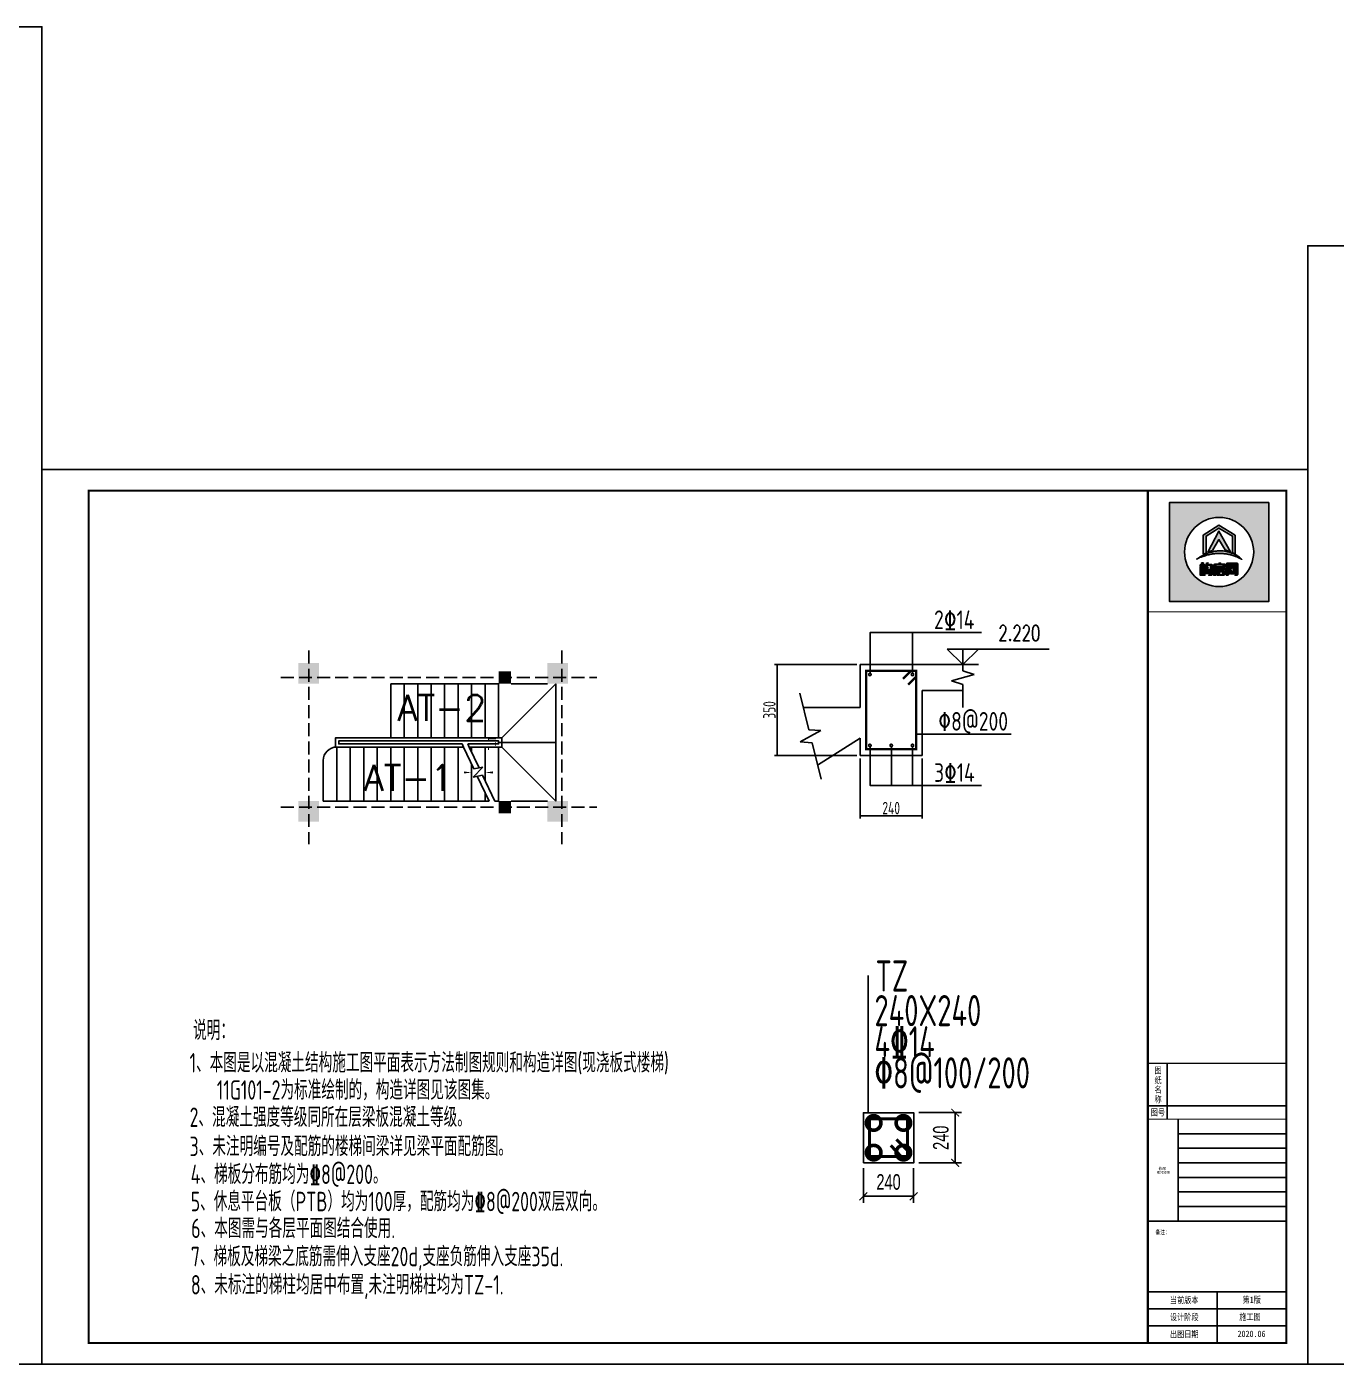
# Model space of a CAD drawing. Header units: millimetres. Extents: x -807114 to 558292, y -468455 to -61603.
# Drawn here: x 441795 to 467034, y -254641 to -228857 of the extents above; entities that cross this region are included whole.
import ezdxf
from ezdxf.enums import TextEntityAlignment as Align

# ---------------------------------------------------------------- set-up
doc = ezdxf.new("R2010")
doc.units = ezdxf.units.MM
doc.header["$LTSCALE"] = 1000
doc.linetypes.add('5', pattern=[60.999999, 47.999999, -6, 1, -6])
doc.linetypes.add('DASH', pattern=[0.35, 0.25, -0.1])
for name, color, linetype in [('0-TEXT-1', 30, 'Continuous'), ('1-剖面钢筋', 30, 'Continuous'), ('2-OTHER', 7, 'Continuous'), ('DIM_ELEV', 3, 'Continuous'), ('DIM_LEAD', 3, 'Continuous'), ('NUM', 7, 'Continuous'), ('PUB_DIM', 3, 'Continuous'), ('PUB_TEXT', 3, 'Continuous'), ('PUB_TITLE', 4, 'Continuous'), ('TEXT', 7, 'Continuous'), ('YHG_柱集中标注', 7, 'Continuous'), ('建-楼梯', 2, 'Continuous'), ('建-箭头', 3, 'Continuous'), ('建-轴', 1, 'Continuous')]:
    doc.layers.add(name, color=color, linetype=linetype)
for name, color, linetype, lineweight in [('YHG_内尺寸', 3, 'Continuous', 18), ('YHG_大样轮廓线', 7, 'Continuous', 25), ('YHG_点钢筋', 3, 'Continuous', 18), ('YHG_钢筋', 190, 'Continuous', 50)]:
    doc.layers.add(name, color=color, linetype=linetype, lineweight=lineweight)
doc.styles.add('_TCH_DIM', font='SIMPLEX', dxfattribs={"bigfont": 'GBCBIG'})
doc.styles.add('_宋体', font='', dxfattribs={"width": 0.8})
doc.styles.add('DIM_FONT', font='tssdeng.shx', dxfattribs={"width": 0.7, "bigfont": 'tssdchn.shx'})
doc.styles.add('HCJG_Norm', font='txt.shx', dxfattribs={"bigfont": 'hztxt.shx'})
doc.styles.add('TSSD_Rein', font='Tssdeng.shx', dxfattribs={"width": 0.7, "bigfont": 'hztxt.shx'})
doc.styles.add('YH_TEXT', font='@yh2.shx', dxfattribs={"width": 0.7, "bigfont": '@yh1.shx'})
doc.styles.add('ZDBOX', font='simsun.ttc', dxfattribs={"width": 0.7})
doc.styles.add('宋体', font='simsun.ttc', dxfattribs={"width": 0.8})
doc.styles.get('_宋体').set_extended_font_data('SimSun')
doc.dimstyles.new('DIMN20', dxfattribs={"dimscale": 0.2, "dimtxt": 300, "dimasz": 100, "dimexe": 250, "dimexo": 300, "dimgap": 150, "dimtad": 1, "dimdec": 0, "dimzin": 0, "dimdsep": 46, "dimtxsty": 'DIM_FONT', "dimblk": 'ARCHTICK', "dimcen": 0.09, "dimclrt": 7, "dimazin": 2, "dimtfac": 1, "dimtdec": 0, "dimtix": 1, "dimtmove": 2, "dimatfit": 3, "dimfxl": 1, "dimtolj": 1, "dimtzin": 0, "dimarcsym": 0})
doc.dimstyles.new('YH_D_25', dxfattribs={"dimscale": 100, "dimtxt": 3, "dimasz": 1.5, "dimexe": 1.25, "dimexo": 1, "dimgap": 1.25, "dimtad": 1, "dimdec": 0, "dimlfac": 0.25, "dimzin": 0, "dimdsep": 46, "dimtxsty": 'YH_TEXT', "dimblk1": 'ARCHTICK', "dimblk2": 'ARCHTICK', "dimsah": 1, "dimcen": 0.09, "dimclrt": 7, "dimadec": 0, "dimazin": 0, "dimtfac": 1, "dimtdec": 0, "dimtix": 1, "dimtmove": 2, "dimatfit": 3, "dimldrblk": 'ARCHTICK', "dimfxl": 1, "dimtolj": 1, "dimtzin": 0, "dimarcsym": 0})

# ---------------------------------------------------------------- blocks, each defined once
blk = doc.blocks.new('sadasfafa')
h = blk.add_hatch(color=252)
h.dxf.hatch_style = 1
h.paths.add_polyline_path([(1853311, -2488040), (1853311, -2490368), (1855639, -2490368), (1855639, -2488040)])
h.paths.add_polyline_path([(1855286, -2489204, 1), (1853664, -2489204, 1)], flags=16)
edge = h.paths.add_edge_path(flags=0)
edge.add_spline(control_points=[(1853945, -2489376), (1853935, -2489385), (1854022, -2489327), (1854064, -2489324), (1854178, -2489280), (1854273, -2489257), (1854375, -2489242), (1854470, -2489236), (1854555, -2489239), (1854630, -2489250), (1854700, -2489259), (1854781, -2489280), (1854854, -2489303), (1854917, -2489335), (1854967, -2489354), (1854993, -2489368), (1855014, -2489382), (1854982, -2489354), (1854965, -2489332), (1854910, -2489297), (1854854, -2489260), (1854784, -2489234), (1854713, -2489206), (1854640, -2489189), (1854569, -2489179), (1854497, -2489176), (1854414, -2489178), (1854321, -2489198), (1854229, -2489222), (1854147, -2489257), (1854080, -2489292), (1854021, -2489325), (1853977, -2489352), (1853953, -2489369), (1853945, -2489376)], knot_values=[0, 0, 0, 0, 114.670179, 423.637006, 763.89867, 1083.683754, 1343.405239, 1688.07646, 1952.326814, 2113.699055, 2375.693807, 2595.188681, 2872.839541, 3068.155951, 3238.592156, 3348.056762, 3361.095167, 3431.805845, 3527.265261, 3733.200323, 3952.805082, 4160.23278, 4398.128766, 4650.488133, 4837.16968, 5050.428326, 5308.684497, 5588.159898, 5913.430939, 6163.12325, 6398.139207, 6601.625078, 6772.549769, 6871.149972, 6871.149972, 6871.149972, 6871.149972], degree=3, periodic=1)
h.paths.add_polyline_path([(1854530, -2489580), (1854534, -2489580), (1854534, -2489603), (1854618, -2489603), (1854618, -2489621), (1854481, -2489621), (1854481, -2489650), (1854589, -2489650), (1854599, -2489656), (1854606, -2489666), (1854606, -2489733), (1854600, -2489742), (1854590, -2489750), (1854506, -2489750), (1854514, -2489740), (1854518, -2489731), (1854552, -2489731), (1854558, -2489728), (1854560, -2489721), (1854560, -2489675), (1854558, -2489670), (1854553, -2489667), (1854481, -2489667), (1854481, -2489750), (1854436, -2489750), (1854436, -2489626), (1854433, -2489621), (1854406, -2489621), (1854406, -2489603), (1854488, -2489603), (1854488, -2489590)], flags=0)
h.paths.add_polyline_path([(1854486, -2489468), (1854506, -2489461), (1854506, -2489485), (1854510, -2489489), (1854601, -2489489), (1854609, -2489494), (1854615, -2489502), (1854615, -2489556), (1854607, -2489564), (1854599, -2489569), (1854401, -2489569), (1854394, -2489573), (1854394, -2489750), (1854349, -2489750), (1854349, -2489504), (1854355, -2489495), (1854367, -2489489), (1854462, -2489489), (1854462, -2489474)], flags=0)
h.paths.add_polyline_path([(1854394, -2489554), (1854394, -2489512), (1854404, -2489506), (1854562, -2489506), (1854570, -2489513), (1854570, -2489554)], flags=0)
h.paths.add_polyline_path([(1854214, -2489569), (1854203, -2489632), (1854193, -2489683), (1854194, -2489689), (1854218, -2489689), (1854220, -2489683), (1854214, -2489633), (1854254, -2489614), (1854263, -2489686), (1854263, -2489700), (1854255, -2489709), (1854159, -2489709), (1854150, -2489702), (1854148, -2489692), (1854173, -2489569)], flags=0)
h.paths.add_polyline_path([(1854187, -2489466), (1854213, -2489458), (1854207, -2489496), (1854296, -2489496), (1854305, -2489498), (1854312, -2489505), (1854314, -2489513), (1854314, -2489733), (1854310, -2489741), (1854301, -2489750), (1854231, -2489750), (1854238, -2489741), (1854243, -2489730), (1854261, -2489730), (1854268, -2489727), (1854270, -2489720), (1854270, -2489531), (1854270, -2489526), (1854267, -2489521), (1854260, -2489516), (1854202, -2489516), (1854201, -2489534), (1854196, -2489558), (1854150, -2489558), (1854159, -2489535), (1854165, -2489504), (1854167, -2489471)], flags=0)
h.paths.add_polyline_path([(1854140, -2489544), (1854140, -2489750), (1854114, -2489750), (1854114, -2489544)], flags=0)
h.paths.add_polyline_path([(1854056, -2489544), (1854053, -2489750), (1854031, -2489750), (1854031, -2489544)], flags=0)
h.paths.add_polyline_path([(1854107, -2489459), (1854107, -2489508), (1854139, -2489508), (1854139, -2489527), (1854107, -2489527), (1854107, -2489750), (1854062, -2489750), (1854062, -2489527), (1854029, -2489527), (1854029, -2489508), (1854062, -2489508), (1854062, -2489459)], flags=0)
h.paths.add_polyline_path([(1854209, -2489211), (1854471, -2488714), (1854743, -2489200), (1854618, -2489155), (1854470, -2488913), (1854318, -2489172)], flags=0)
h.paths.add_polyline_path([(1854102, -2488808), (1854470, -2488575), (1854848, -2488810), (1854848, -2489247), (1854790, -2489223), (1854790, -2488832), (1854471, -2488643), (1854168, -2488829), (1854168, -2489231), (1854102, -2489257)], flags=0)
h.paths.add_polyline_path([(1854685, -2489750), (1854641, -2489750), (1854641, -2489488), (1854641, -2489484), (1854646, -2489475), (1854656, -2489467), (1854898, -2489467), (1854907, -2489471), (1854916, -2489478), (1854916, -2489731), (1854908, -2489743), (1854902, -2489750), (1854847, -2489750), (1854858, -2489732), (1854866, -2489731), (1854869, -2489724), (1854869, -2489718), (1854867, -2489718), (1854836, -2489718), (1854826, -2489684), (1854814, -2489718), (1854746, -2489718), (1854736, -2489684), (1854722, -2489718), (1854689, -2489718), (1854689, -2489709), (1854691, -2489709), (1854720, -2489621), (1854685, -2489512)], flags=0)
h.paths.add_polyline_path([(1854779, -2489518), (1854809, -2489621), (1854781, -2489709), (1854777, -2489709), (1854750, -2489621), (1854775, -2489518)], flags=0)
h = blk.add_hatch(color=7)
h.dxf.hatch_style = 1
h.paths.add_polyline_path([(1854102, -2489257), (1854168, -2489231), (1854168, -2488829), (1854471, -2488643), (1854790, -2488832), (1854790, -2489223), (1854848, -2489247), (1854848, -2488810), (1854470, -2488575), (1854102, -2488808)])
h = blk.add_hatch(color=7)
h.dxf.hatch_style = 1
h.paths.add_polyline_path([(1854318, -2489172), (1854470, -2488913), (1854618, -2489155), (1854743, -2489200), (1854471, -2488714), (1854209, -2489211)])
h = blk.add_hatch(color=7)
h.dxf.hatch_style = 1
edge = h.paths.add_edge_path()
edge.add_spline(control_points=[(1853945, -2489376), (1853953, -2489369), (1853977, -2489352), (1854021, -2489325), (1854080, -2489292), (1854147, -2489257), (1854229, -2489222), (1854321, -2489198), (1854414, -2489178), (1854497, -2489176), (1854569, -2489179), (1854640, -2489189), (1854713, -2489206), (1854784, -2489234), (1854854, -2489260), (1854910, -2489297), (1854965, -2489332), (1854982, -2489354), (1855014, -2489382), (1854993, -2489368), (1854967, -2489354), (1854917, -2489335), (1854854, -2489303), (1854781, -2489280), (1854700, -2489259), (1854630, -2489250), (1854555, -2489239), (1854470, -2489236), (1854375, -2489242), (1854273, -2489257), (1854178, -2489280), (1854064, -2489324), (1854022, -2489327), (1853935, -2489385), (1853945, -2489376)], knot_values=[0, 0, 0, 0, 98.600203, 269.524894, 473.010766, 708.026723, 957.719033, 1282.990074, 1562.465475, 1820.721647, 2033.980292, 2220.661839, 2473.021206, 2710.917192, 2918.34489, 3137.949649, 3343.884711, 3439.344127, 3510.054805, 3523.09321, 3632.557816, 3802.994021, 3998.310431, 4275.961291, 4495.456165, 4757.450917, 4918.823158, 5183.073513, 5527.744733, 5787.466218, 6107.251302, 6447.512966, 6756.479793, 6871.149972, 6871.149972, 6871.149972, 6871.149972], degree=3, periodic=1)
h = blk.add_hatch(color=7)
h.dxf.hatch_style = 1
h.paths.add_polyline_path([(1854062, -2489459), (1854062, -2489508), (1854029, -2489508), (1854029, -2489527), (1854062, -2489527), (1854062, -2489750), (1854107, -2489750), (1854107, -2489527), (1854139, -2489527), (1854139, -2489508), (1854107, -2489508), (1854107, -2489459)])
h = blk.add_hatch(color=7)
h.dxf.hatch_style = 1
h.paths.add_polyline_path([(1854031, -2489544), (1854031, -2489750), (1854053, -2489750), (1854056, -2489544)])
h = blk.add_hatch(color=7)
h.dxf.hatch_style = 1
h.paths.add_polyline_path([(1854114, -2489544), (1854114, -2489750), (1854140, -2489750), (1854140, -2489544)])
h = blk.add_hatch(color=7)
h.dxf.hatch_style = 1
h.paths.add_polyline_path([(1854173, -2489569), (1854148, -2489692), (1854150, -2489702), (1854159, -2489709), (1854255, -2489709), (1854263, -2489700), (1854263, -2489686), (1854254, -2489614), (1854214, -2489633), (1854220, -2489683), (1854218, -2489689), (1854194, -2489689), (1854193, -2489683), (1854203, -2489632), (1854214, -2489569)])
h = blk.add_hatch(color=7)
h.dxf.hatch_style = 1
h.paths.add_polyline_path([(1854167, -2489471), (1854165, -2489504), (1854159, -2489535), (1854150, -2489558), (1854196, -2489558), (1854201, -2489534), (1854202, -2489516), (1854260, -2489516), (1854267, -2489521), (1854270, -2489526), (1854270, -2489531), (1854270, -2489720), (1854268, -2489727), (1854261, -2489730), (1854243, -2489730), (1854238, -2489741), (1854231, -2489750), (1854301, -2489750), (1854310, -2489741), (1854314, -2489733), (1854314, -2489513), (1854312, -2489505), (1854305, -2489498), (1854296, -2489496), (1854207, -2489496), (1854213, -2489458), (1854187, -2489466)])
h = blk.add_hatch(color=7)
h.dxf.hatch_style = 1
h.paths.add_polyline_path([(1854462, -2489474), (1854462, -2489489), (1854367, -2489489), (1854355, -2489495), (1854349, -2489504), (1854349, -2489750), (1854394, -2489750), (1854394, -2489573), (1854401, -2489569), (1854599, -2489569), (1854607, -2489564), (1854615, -2489556), (1854615, -2489502), (1854609, -2489494), (1854601, -2489489), (1854510, -2489489), (1854506, -2489485), (1854506, -2489461), (1854486, -2489468)])
h.paths.add_polyline_path([(1854394, -2489554), (1854394, -2489512), (1854404, -2489506), (1854562, -2489506), (1854570, -2489513), (1854570, -2489554)], flags=16)
h = blk.add_hatch(color=7)
h.dxf.hatch_style = 1
h.paths.add_polyline_path([(1854488, -2489590), (1854488, -2489603), (1854406, -2489603), (1854406, -2489621), (1854433, -2489621), (1854436, -2489626), (1854436, -2489750), (1854481, -2489750), (1854481, -2489667), (1854553, -2489667), (1854558, -2489670), (1854560, -2489675), (1854560, -2489721), (1854558, -2489728), (1854552, -2489731), (1854518, -2489731), (1854514, -2489740), (1854506, -2489750), (1854590, -2489750), (1854600, -2489742), (1854606, -2489733), (1854606, -2489666), (1854599, -2489656), (1854589, -2489650), (1854481, -2489650), (1854481, -2489621), (1854618, -2489621), (1854618, -2489603), (1854534, -2489603), (1854534, -2489580), (1854530, -2489580)])
h = blk.add_hatch(color=7)
h.dxf.hatch_style = 1
h.paths.add_polyline_path([(1854685, -2489512), (1854685, -2489493), (1854693, -2489483), (1854862, -2489483), (1854869, -2489491), (1854869, -2489724), (1854866, -2489731), (1854858, -2489732), (1854847, -2489750), (1854902, -2489750), (1854908, -2489743), (1854916, -2489731), (1854916, -2489478), (1854907, -2489471), (1854898, -2489467), (1854656, -2489467), (1854646, -2489475), (1854641, -2489484), (1854641, -2489488), (1854641, -2489750), (1854685, -2489750)])
h = blk.add_hatch(color=7)
h.dxf.hatch_style = 1
h.paths.add_polyline_path([(1854866, -2489709), (1854840, -2489621), (1854866, -2489512), (1854836, -2489512), (1854824, -2489558), (1854808, -2489512), (1854745, -2489512), (1854734, -2489557), (1854719, -2489512), (1854689, -2489512), (1854720, -2489621), (1854691, -2489709), (1854689, -2489709), (1854689, -2489710), (1854689, -2489718), (1854722, -2489718), (1854736, -2489684), (1854746, -2489718), (1854814, -2489718), (1854826, -2489684), (1854836, -2489718), (1854867, -2489718), (1854867, -2489709)])
h.paths.add_polyline_path([(1854779, -2489518), (1854809, -2489621), (1854781, -2489709), (1854777, -2489709), (1854750, -2489621), (1854775, -2489518)], flags=16)
for points in [[(1855639, -2488040), (1853311, -2488040), (1853311, -2490368), (1855639, -2490368)], [(1854102, -2489257), (1854102, -2488808), (1854470, -2488575), (1854848, -2488810), (1854848, -2489247), (1854790, -2489223), (1854790, -2488832), (1854471, -2488643), (1854168, -2488829), (1854168, -2489231)], [(1854209, -2489211), (1854318, -2489172), (1854470, -2488913), (1854618, -2489155), (1854743, -2489200), (1854471, -2488714)], [(1854062, -2489459), (1854107, -2489459), (1854107, -2489508), (1854139, -2489508), (1854139, -2489527), (1854107, -2489527), (1854107, -2489750), (1854062, -2489750), (1854062, -2489527), (1854029, -2489527), (1854029, -2489508), (1854062, -2489508)], [(1854056, -2489544), (1854031, -2489544), (1854031, -2489750), (1854053, -2489750)], [(1854114, -2489544), (1854140, -2489544), (1854140, -2489750), (1854114, -2489750)], [(1854462, -2489474), (1854486, -2489468), (1854506, -2489461), (1854506, -2489485), (1854510, -2489489), (1854601, -2489489), (1854609, -2489494), (1854615, -2489502), (1854615, -2489556), (1854607, -2489564), (1854599, -2489569), (1854401, -2489569), (1854394, -2489573), (1854394, -2489750), (1854349, -2489750), (1854349, -2489504), (1854355, -2489495), (1854367, -2489489), (1854462, -2489489)], [(1854394, -2489554), (1854570, -2489554), (1854570, -2489513), (1854562, -2489506), (1854404, -2489506), (1854394, -2489512)], [(1854488, -2489590), (1854530, -2489580), (1854534, -2489580), (1854534, -2489603), (1854618, -2489603), (1854618, -2489621), (1854481, -2489621), (1854481, -2489650), (1854589, -2489650), (1854599, -2489656), (1854606, -2489666), (1854606, -2489733), (1854600, -2489742), (1854590, -2489750), (1854506, -2489750), (1854514, -2489740), (1854518, -2489731), (1854552, -2489731), (1854558, -2489728), (1854560, -2489721), (1854560, -2489675), (1854558, -2489670), (1854553, -2489667), (1854481, -2489667), (1854481, -2489750), (1854436, -2489750), (1854436, -2489626), (1854433, -2489621), (1854406, -2489621), (1854406, -2489603), (1854488, -2489603)], [(1854641, -2489750), (1854641, -2489488), (1854641, -2489484), (1854646, -2489475), (1854656, -2489467), (1854898, -2489467), (1854907, -2489471), (1854916, -2489478), (1854916, -2489731), (1854908, -2489743), (1854902, -2489750), (1854847, -2489750), (1854858, -2489732), (1854866, -2489731), (1854869, -2489724), (1854869, -2489491), (1854862, -2489483), (1854693, -2489483), (1854685, -2489493), (1854685, -2489750)], [(1854775, -2489518), (1854779, -2489518), (1854809, -2489621), (1854781, -2489709), (1854777, -2489709), (1854750, -2489621)]]:
    blk.add_lwpolyline(points, close=True)
for points in [[(1854173, -2489569), (1854214, -2489569), (1854203, -2489632), (1854193, -2489683), (1854194, -2489689), (1854218, -2489689), (1854220, -2489683), (1854214, -2489633), (1854254, -2489614), (1854263, -2489686), (1854263, -2489700), (1854255, -2489709), (1854159, -2489709), (1854150, -2489702), (1854148, -2489692), (1854173, -2489569)], [(1854167, -2489471), (1854187, -2489466), (1854213, -2489458), (1854207, -2489496), (1854296, -2489496), (1854305, -2489498), (1854312, -2489505), (1854314, -2489513), (1854314, -2489733), (1854310, -2489741), (1854301, -2489750), (1854231, -2489750), (1854238, -2489741), (1854243, -2489730), (1854261, -2489730), (1854268, -2489727), (1854270, -2489720), (1854270, -2489531), (1854270, -2489526), (1854267, -2489521), (1854260, -2489516), (1854202, -2489516), (1854201, -2489534), (1854196, -2489558), (1854150, -2489558), (1854150, -2489558), (1854159, -2489535), (1854165, -2489504), (1854167, -2489471)], [(1854866, -2489709), (1854866, -2489709), (1854867, -2489709), (1854867, -2489718), (1854836, -2489718), (1854826, -2489684), (1854814, -2489718), (1854746, -2489718), (1854736, -2489684), (1854722, -2489718), (1854689, -2489718), (1854689, -2489710), (1854689, -2489709), (1854691, -2489709), (1854720, -2489621), (1854689, -2489512)]]:
    blk.add_lwpolyline(points)
at = {"color": 7}
blk.add_lwpolyline([(1854689, -2489512), (1854719, -2489512), (1854734, -2489557), (1854745, -2489512), (1854808, -2489512), (1854824, -2489558), (1854836, -2489512), (1854866, -2489512), (1854840, -2489621), (1854866, -2489709)], dxfattribs=at)
blk.add_circle((1854475, -2489204), 811)
at = {"start_tangent": (-0.74079, -0.671736), "end_tangent": (-0.74079, -0.671736)}
blk.add_spline([(1853945, -2489376), (1853977, -2489357), (1854071, -2489318), (1854178, -2489282), (1854280, -2489257), (1854365, -2489245), (1854479, -2489238), (1854566, -2489241), (1854619, -2489248), (1854704, -2489261), (1854775, -2489279), (1854861, -2489308), (1854920, -2489335), (1854972, -2489357), (1855003, -2489375), (1855007, -2489377), (1854990, -2489361), (1854968, -2489339), (1854913, -2489299), (1854851, -2489261), (1854787, -2489235), (1854714, -2489208), (1854633, -2489189), (1854572, -2489180), (1854501, -2489177), (1854416, -2489181), (1854326, -2489198), (1854222, -2489227), (1854146, -2489259), (1854077, -2489294), (1854019, -2489327), (1853971, -2489357), (1853945, -2489376)], degree=3, dxfattribs=at)
blk = doc.blocks.new('_ArchTick')
at = {"color": 0, "linetype": 'ByBlock', "const_width": 0.15}
blk.add_lwpolyline([(-0.5, -0.5), (0.5, 0.5)], dxfattribs=at)
blk = doc.blocks.new('*D10402')
at = {"layer": 'Defpoints', "color": 0}
for p in [(456259, -241153), (457856, -241153), (457856, -242903)]:
    blk.add_point(p, dxfattribs=at)
at = {"layer": 'PUB_DIM', "color": 0, "linetype": '5', "lineweight": -2}
blk.add_line((457796, -241153), (456209, -241153), dxfattribs=at)
at = {"layer": 'PUB_DIM', "color": 0, "lineweight": -2}
for p, q in [((456259, -242903), (456259, -241153)), ((457796, -242903), (456209, -242903))]:
    blk.add_line(p, q, dxfattribs=at)
at = {"layer": 'PUB_DIM', "color": 0, "linetype": 'ByBlock', "lineweight": -2, "xscale": 20, "yscale": 20, "zscale": 20}
for p, rotation in [((456259, -241153), 90), ((456259, -242903), 270)]:
    blk.add_blockref('_ArchTick', p, dxfattribs=dict(at, rotation=rotation))
at = {"layer": 'PUB_DIM', "color": 7, "insert": (456109, -242028), "char_height": 240, "attachment_point": 5, "rotation": 90, "style": 'DIM_FONT'}
blk.add_mtext('\\A1;\\A1;350', dxfattribs=at)
blk = doc.blocks.new('*D10403')
at = {"layer": 'Defpoints', "color": 0}
for p in [(457856, -242903), (459056, -242903), (459056, -244069)]:
    blk.add_point(p, dxfattribs=at)
at = {"layer": 'PUB_DIM', "color": 0, "lineweight": -2}
for p, q in [((457856, -242963), (457856, -244119)), ((457856, -244069), (459056, -244069))]:
    blk.add_line(p, q, dxfattribs=at)
at = {"layer": 'PUB_DIM', "color": 0, "linetype": '5', "lineweight": -2}
blk.add_line((459056, -242963), (459056, -244119), dxfattribs=at)
at = {"layer": 'PUB_DIM', "color": 0, "linetype": 'ByBlock', "lineweight": -2, "xscale": 20, "yscale": 20, "zscale": 20, "rotation": 180}
blk.add_blockref('_ArchTick', (457856, -244069), dxfattribs=at)
at = {"layer": 'PUB_DIM', "color": 0, "linetype": 'ByBlock', "lineweight": -2, "xscale": 20, "yscale": 20, "zscale": 20}
blk.add_blockref('_ArchTick', (459056, -244069), dxfattribs=at)
at = {"layer": 'PUB_DIM', "color": 7, "insert": (458456, -243919), "char_height": 240, "attachment_point": 5, "style": 'DIM_FONT'}
blk.add_mtext('\\A1;\\A1;240', dxfattribs=at)
blk = doc.blocks.new('*D10404')
at = {"layer": 'Defpoints', "color": 0}
for p in [(457920, -250759), (458889, -250759), (457920, -251404)]:
    blk.add_point(p, dxfattribs=at)
at = {"layer": 'YHG_内尺寸', "color": 0, "lineweight": -2}
for p, q in [((457920, -250859), (457920, -251529)), ((458889, -250859), (458889, -251529)), ((458889, -251404), (457920, -251404))]:
    blk.add_line(p, q, dxfattribs=at)
at = {"layer": 'YHG_内尺寸', "color": 0, "linetype": 'ByBlock', "lineweight": -2, "xscale": 150, "yscale": 150, "zscale": 150, "rotation": 180}
blk.add_blockref('_ArchTick', (457920, -251404), dxfattribs=at)
at = {"layer": 'YHG_内尺寸', "color": 0, "linetype": 'ByBlock', "lineweight": -2, "xscale": 150, "yscale": 150, "zscale": 150}
blk.add_blockref('_ArchTick', (458889, -251404), dxfattribs=at)
at = {"layer": 'YHG_内尺寸', "color": 7, "insert": (458405, -251129), "char_height": 300, "attachment_point": 5, "style": 'YH_TEXT'}
blk.add_mtext('\\A1;\\A1;240', dxfattribs=at)
blk = doc.blocks.new('*D10405')
at = {"layer": 'Defpoints', "color": 0}
for p in [(458889, -249791), (459689, -249791), (458889, -250759)]:
    blk.add_point(p, dxfattribs=at)
at = {"layer": 'YHG_内尺寸', "color": 0, "lineweight": -2}
for p, q in [((458989, -249791), (459814, -249791)), ((459689, -250759), (459689, -249791)), ((458989, -250759), (459814, -250759))]:
    blk.add_line(p, q, dxfattribs=at)
at = {"layer": 'YHG_内尺寸', "color": 0, "linetype": 'ByBlock', "lineweight": -2, "xscale": 150, "yscale": 150, "zscale": 150}
for p, rotation in [((459689, -249791), 90), ((459689, -250759), 270)]:
    blk.add_blockref('_ArchTick', p, dxfattribs=dict(at, rotation=rotation))
at = {"layer": 'YHG_内尺寸', "color": 7, "insert": (459414, -250275), "char_height": 300, "attachment_point": 5, "rotation": 90, "style": 'YH_TEXT'}
blk.add_mtext('\\A1;\\A1;240', dxfattribs=at)

msp = doc.modelspace()

# ---------------------------------------------------------------- hatches: boundary and pattern name
h = msp.add_hatch(color=251)
h.dxf.hatch_style = 1
h.paths.add_polyline_path([(447029.6, -241123), (447029.6, -241523), (447429.6, -241523), (447429.6, -241123)])
h = msp.add_hatch(color=256)
h.dxf.hatch_style = 1
h.paths.add_polyline_path([(450889.6, -241523), (451129.6, -241523), (451129.6, -241283), (450889.6, -241283)])
h = msp.add_hatch(color=251)
h.dxf.hatch_style = 1
h.paths.add_polyline_path([(451829.6, -241123), (452229.6, -241123), (452229.6, -241523), (451829.6, -241523)])
h = msp.add_hatch(color=251)
h.dxf.hatch_style = 1
h.paths.add_polyline_path([(447029.6, -243783), (447029.6, -244183), (447429.6, -244183), (447429.6, -243783)])
h = msp.add_hatch(color=256)
h.dxf.hatch_style = 1
h.paths.add_polyline_path([(450889.6, -244023), (451129.6, -244023), (451129.6, -243783), (450889.6, -243783)])
h = msp.add_hatch(color=251)
h.dxf.hatch_style = 1
h.paths.add_polyline_path([(451829.6, -243783), (452229.6, -243783), (452229.6, -244183), (451829.6, -244183)])

# ---------------------------------------------------------------- linework, layer by layer
for p, q in [((463773.3, -249917.7), (463773.3, -248839.5)), ((463403.6, -249660.9), (466073.4, -249660.9))]:
    msp.add_line(p, q)
at = {"const_width": 20.5}
for points in [[(463403.6, -240134.3), (466073.4, -240134.3)], [(463403.6, -248839.5), (466073.4, -248839.5)], [(463403.6, -249917.7), (466073.4, -249917.7)], [(463403.6, -251880.1), (466073.4, -251880.1)]]:
    msp.add_lwpolyline(points, dxfattribs=at)
at = {"layer": '1-剖面钢筋', "const_width": 45}
msp.add_lwpolyline([(457976.1, -241273.2), (457976.1, -242783.2), (458936.1, -242783.2), (458936.1, -241273.2)], close=True, dxfattribs=at)
for points in [[(458061.7, -241344.6, -1), (458029.7, -241344.6, -1)], [(458850.5, -241344.6, 1), (458882.5, -241344.6, 1)], [(458061.7, -242711.7, 1), (458029.7, -242711.7, 1)], [(458473, -242711.7, 1), (458441, -242711.7, 1)], [(458850.5, -242711.7, -1), (458882.5, -242711.7, -1)]]:
    msp.add_lwpolyline(points, format="xyb", close=True, dxfattribs=at)
for points in [[(458681.6, -241428.2), (458842.8, -241267)], [(458780.9, -241541), (458942.1, -241379.8)]]:
    msp.add_lwpolyline(points, dxfattribs=at)
at = {"layer": '2-OTHER'}
for p, q in [((459837.8, -241153.2), (457856.1, -241153.2)), ((457856.1, -241153.2), (457856.1, -241978.2)), ((459837.8, -241653.2), (459056.1, -241653.2)), ((459056.1, -242903.2), (459056.1, -241653.2)), ((456760.6, -241978.2), (457856.1, -241978.2)), ((457037.1, -243090.1), (457856.1, -242570.3)), ((457856.1, -242570.3), (457856.1, -242903.2)), ((457856.1, -242903.2), (459056.1, -242903.2))]:
    msp.add_line(p, q, dxfattribs=at)
at = {"layer": 'DIM_ELEV'}
for p, q in [((459837.8, -241153.2, 0), (459537.8, -240853.2, 0)), ((459537.8, -240853.2, 0), (461502.7, -240853.2, 0)), ((459837.8, -241153.2, 0), (460137.8, -240853.2, 0)), ((459137.8, -241153.2, 0), (460137.8, -241153.2, 0))]:
    msp.add_line(p, q, dxfattribs=at)
at = {"layer": 'DIM_LEAD'}
for p, q in [((458867.8, -241328.7), (458867.8, -240536.9)), ((459837.8, -240840.5), (459837.8, -241276.2)), ((459837.8, -241276.2), (460057.8, -241346.2)), ((460057.8, -241346.2), (459617.8, -241466.2)), ((459617.8, -241466.2), (459837.8, -241536.2)), ((459837.8, -241536.2), (459837.8, -241983.1)), ((456693, -241706.4), (456867.5, -242408)), ((457097.9, -242422.8), (456699.8, -242645.4)), ((456867.5, -242408), (457097.9, -242422.8)), ((458936.1, -242494.7), (460767.9, -242494.7)), ((456699.8, -242645.4), (456930.2, -242660.3)), ((456930.2, -242660.3), (457104.7, -243361.8)), ((458460, -242727.4), (458460, -243482.3)), ((458867.8, -242727.6), (458867.8, -243482.3))]:
    msp.add_line(p, q, dxfattribs=at)
for points in [[(458048.7, -241328.9), (458048.7, -240536.9), (460195.2, -240536.9)], [(458048.7, -242727.4), (458048.7, -243482.3), (460195.2, -243482.3)]]:
    msp.add_lwpolyline(points, dxfattribs=at)
at = {"layer": 'PUB_TITLE'}
for p, q in [((463403.6, -253244.6), (466073.4, -253244.6)), ((464738.5, -254230.4), (464738.5, -253244.6)), ((463403.6, -253573.2), (466073.4, -253573.2)), ((463403.6, -253901.8), (466073.4, -253901.8))]:
    msp.add_line(p, q, dxfattribs=at)
for points in [[(405620.4, -254641.1), (442086.5, -254641.1), (442086.5, -228857), (405620.4, -228857)], [(466484.1, -254641.1), (496981.2, -254641.1), (496981.2, -233077.5), (466484.1, -233077.5)], [(442086.5, -254641.1), (466484.1, -254641.1), (466484.1, -237390.2), (442086.5, -237390.2)], [(442986.6, -254230.4), (466073.4, -254230.4), (466073.4, -237801), (442986.6, -237801)]]:
    msp.add_lwpolyline(points, close=True, dxfattribs=at)
at = {"layer": 'PUB_TITLE', "const_width": 41.1}
msp.add_lwpolyline([(442986.6, -254230.4), (466073.4, -254230.4), (466073.4, -237801), (442986.6, -237801)], close=True, dxfattribs=at)
msp.add_lwpolyline([(463403.6, -254230.4), (463403.6, -237801)], dxfattribs=at)
at = {"layer": 'PUB_TITLE'}
msp.add_lwpolyline([(463403.6, -251880.1), (466073.4, -251880.1)], dxfattribs=at)
for points in [[(463984.5, -249917.7), (463984.5, -249917.7), (463984.5, -251867.8), (463984.5, -251867.8)], [(463984.5, -250198), (463984.5, -250198), (465540.4, -250198), (466073.4, -250198)], [(463984.5, -250478.4), (463984.5, -250478.4), (465540.4, -250478.4), (466073.4, -250478.4)], [(463984.5, -250758.7), (463984.5, -250758.7), (465540.4, -250758.7), (466073.4, -250758.7)], [(463984.5, -251039.1), (463984.5, -251039.1), (465540.4, -251039.1), (466073.4, -251039.1)], [(463984.5, -251319.4), (463984.5, -251319.4), (465540.4, -251319.4), (466073.4, -251319.4)], [(463984.5, -251599.8), (463984.5, -251599.8), (465540.4, -251599.8), (466073.4, -251599.8)]]:
    msp.add_open_spline(points, degree=3, dxfattribs=at)
at = {"layer": 'YHG_大样轮廓线'}
msp.add_3dface([(457920.4, -250759), (458889.3, -250759), (458889.3, -249791.4), (457920.4, -249791.4)], dxfattribs=at)
at = {"layer": 'YHG_柱集中标注', "color": 0}
msp.add_line((458010.8, -249791.4), (458010.8, -247143.8), dxfattribs=at)
at = {"layer": 'YHG_点钢筋', "const_width": 280}
for points in [[(458153.4, -249989.4, 1), (458083.4, -249989.4, 1), (458153.4, -249989.4, 1)], [(458726.3, -249989.4, 1), (458656.3, -249989.4, 1), (458726.3, -249989.4, 1)], [(458153.4, -250561, 1), (458083.4, -250561, 1), (458153.4, -250561, 1)], [(458726.3, -250561, 1), (458656.3, -250561, 1), (458726.3, -250561, 1)]]:
    msp.add_lwpolyline(points, format="xyb", dxfattribs=at)
at = {"layer": 'YHG_钢筋'}
msp.add_lwpolyline([(458447.2, -250426.9), (458649.3, -250639), (458769.3, -250639), (458769.3, -250519), (458769.3, -250639), (458769.3, -249911.4), (458040.4, -249911.4), (458040.4, -250639), (458649.3, -250639), (458769.3, -250639), (458769.3, -250519), (458557.1, -250306.9)], dxfattribs=at)
at = {"layer": '建-楼梯'}
for p, q in [((450889.6, -241523), (448809.6, -241523)), ((448809.6, -242563), (448809.6, -241523)), ((449069.6, -242563), (449069.6, -241523)), ((449329.6, -242563), (449329.6, -241523)), ((449589.6, -242563), (449589.6, -241523)), ((449849.6, -242563), (449849.6, -241523)), ((450109.6, -242563), (450109.6, -241523)), ((450369.6, -242563), (450369.6, -241523)), ((450629.6, -242563), (450629.6, -241523)), ((450889.6, -242563), (450889.6, -241523)), ((450889.6, -241523), (450889.6, -242563)), ((450949.6, -242563), (451989.6, -241523)), ((451829.6, -241523), (451129.6, -241523)), ((451989.6, -243783), (451989.6, -241523)), ((447769.6, -242743), (447769.6, -243783)), ((448029.6, -242743), (448029.6, -243783)), ((448289.6, -242743), (448289.6, -243783)), ((448549.6, -242743), (448549.6, -243783)), ((448809.6, -242743), (448809.6, -243783)), ((449069.6, -242743), (449069.6, -243783)), ((449329.6, -242743), (449329.6, -243783)), ((449589.6, -242743), (449589.6, -243783)), ((449849.6, -242743), (449849.6, -243783)), ((450109.6, -242743), (450109.6, -243783)), ((450184.3, -242683), (450212.7, -242743)), ((450212.7, -242743), (450410.3, -243161.1)), ((450294.9, -242683), (450323.3, -242743)), ((450323.3, -242743), (450512.2, -243142.6)), ((450369.6, -242743), (450369.6, -242841.1)), ((450629.6, -242743), (450629.6, -243391.1)), ((450889.6, -242653), (451989.6, -242653)), ((450889.6, -242743), (450889.6, -243783)), ((450889.6, -242743), (450889.6, -243783)), ((450949.6, -242743), (451989.6, -243783)), ((447509.6, -243003), (447509.6, -243783)), ((450369.6, -243075), (450369.6, -243783)), ((450585.9, -243129.2), (450396.7, -243320.4)), ((450410.3, -243161.1), (450585.9, -243129.2)), ((450396.7, -243320.4), (450580.4, -243287)), ((450478.6, -243305.5), (450704.3, -243783)), ((450580.4, -243287), (450814.9, -243783)), ((450629.6, -243625), (450629.6, -243783)), ((447509.6, -243783), (450704.3, -243783)), ((450814.9, -243783), (450889.6, -243783)), ((451129.6, -243783), (451829.6, -243783))]:
    msp.add_line(p, q, dxfattribs=at)
for points in [[(450323.3, -242743), (450949.6, -242743), (450949.6, -242563), (447747.4, -242563), (447747.4, -242743), (450212.7, -242743)], [(450294.9, -242683), (450889.6, -242683), (450889.6, -242623), (447807.4, -242623), (447807.4, -242683), (450184.3, -242683)]]:
    msp.add_lwpolyline(points, dxfattribs=at)
msp.add_arc((447769.6, -243003), 260, 90, 180, dxfattribs=at)
at = {"layer": '建-箭头'}
for points in [[(448679.6, -242073, 0, 0, 0), (451439.6, -242073, 0, 0, 0), (451439.6, -243233, 0, 0, 0), (450629.6, -243233, 0, 40, 0), (450779.6, -243233, 0, 0, 0)], [(447379.6, -243233, 0, 0, 0), (450369.6, -243233, 0, 40, 0), (450219.6, -243233, 0, 0, 0)]]:
    msp.add_lwpolyline(points, format="xyseb", dxfattribs=at)
at = {"layer": '建-轴', "linetype": 'DASH'}
for p, q in [((447229.6, -240884), (447229.6, -244612.5)), ((452109.6, -240884), (452109.6, -244612.5)), ((446692.1, -241403), (452785.3, -241403)), ((446692.1, -243903), (452785.3, -243903))]:
    msp.add_line(p, q, dxfattribs=at)

# ---------------------------------------------------------------- block references
at = {"xscale": 0.8211456000000003, "yscale": 0.8211456000000003, "zscale": 0.8211456000000003}
msp.add_blockref('sadasfafa', (-1058017.2, 1805016.4), dxfattribs=at)

# ---------------------------------------------------------------- texts
at = {"style": 'ZDBOX', "width": 0.8}
for s, height, p in [('图', 123.2, (463599.6, -248976.9)), ('纸', 123.2, (463599.6, -249162.8)), ('名', 123.2, (463599.6, -249342.3)), ('称', 123.2, (463599.6, -249531.3)), ('图号', 123.22, (463597.1, -249785.4)), ('备注：', 82.15, (463687.3, -252091.7))]:
    msp.add_text(s, height=height, dxfattribs=at).set_placement(p, align=Align.MIDDLE)
for s, p in [('当前版本', (463827.7, -253465.3)), ('第1版', (465228.3, -253459.6)), ('设计阶段', (463827.7, -253793.9)), ('施工图', (465164, -253788.2)), ('出图日期', (463827.7, -254122.4)), ('2020.06', (465131.8, -254116.8))]:
    msp.add_text(s, height=123.22, dxfattribs=at).set_placement(p)
at = {"layer": '0-TEXT-1', "style": 'TSSD_Rein', "width": 0.8}
for s, p in [('2%%13114', (459282, -240469)), ('%%1308@200', (459364.2, -242427.3)), ('3%%13114', (459282, -243414.9))]:
    msp.add_text(s, height=360, dxfattribs=at).set_placement(p)
at = {"layer": 'NUM', "style": 'HCJG_Norm'}
for s, p in [('AT-2', (448938.3, -242235.1)), ('AT-1', (448289.6, -243584.1))]:
    msp.add_text(s, height=500, dxfattribs=at).set_placement(p)
at = {"layer": 'PUB_TEXT', "style": '_TCH_DIM', "width": 0.705882}
msp.add_text('2.220', height=297.5, dxfattribs=at).set_placement((460521.4, -240693.4, 0))
at = {"layer": 'PUB_TEXT', "style": '_宋体', "width": 0.8}
msp.add_text('LTL', height=151.9, rotation=270, dxfattribs=at).set_placement((450687.9, -242560.2, 0))
at = {"layer": 'PUB_TEXT', "color": 8, "style": '宋体'}
msp.add_text('修改', height=52.22, dxfattribs=at).set_placement((463607.9, -250895.5))
at = {"layer": 'PUB_TEXT', "color": 8, "style": '宋体', "width": 0.7}
msp.add_text('REVISION', height=52.22, dxfattribs=at).set_placement((463579.4, -250981.2), align=Align.BOTTOM_LEFT)
at = {"layer": 'TEXT', "color": 30, "style": 'TSSD_Rein', "width": 0.7}
for s, p in [('说明：', (445001.4, -248393)), ('1、本图是以混凝土结构施工图平面表示方法制图规则和构造详图(现浇板式楼梯)', (444933, -249016.5)), ('11G101-2为标准绘制的，构造详图见该图集。', (445458.2, -249541.5)), ('2、混凝土强度等级同所在层梁板混凝土等级。', (444933, -250066.5)), ('3、未注明编号及配筋的楼梯间梁详见梁平面配筋图。', (444933, -250628.5)), ('4、梯板分布筋均为%%1328@200。', (444954.3, -251166.6)), ('5、休息平台板（PTB）均为100厚，配筋均为%%1328@200双层双向。', (444954.3, -251691.6)), ('6、本图需与各层平面图结合使用.', (444964.5, -252208.7)), ('7、梯板及梯梁之底筋需伸入支座20d,支座负筋伸入支座35d.', (444957.7, -252752.4)), ('8、未标注的梯柱均居中布置,未注明梯柱均为TZ-1.', (444957.7, -253296.2))]:
    msp.add_text(s, height=375, dxfattribs=at).set_placement(p)
at = {"layer": 'YHG_柱集中标注', "color": 0, "style": 'TSSD_Rein', "width": 0.7}
for s, p in [('TZ', (458153.2, -247635.7)), ('240X240', (458133.3, -248303.8)), ('4%%13214', (458133.3, -248903.8)), ('%%1308@100/200', (458133.3, -249503.8))]:
    msp.add_text(s, height=600, dxfattribs=at).set_placement(p, align=Align.BOTTOM_LEFT)

# ---------------------------------------------------------------- dimensions: what is measured, and where the dimension line sits
at = {"layer": 'PUB_DIM'}
for p2, distance, text, picture, middle in [((457856.1, -241153.2, 0), 1596.9, '\\A1;350', '*D10402', (456109.2, -242028.2, 0)), ((459056.1, -242903.2, 0), -1165.7, '\\A1;240', '*D10403', (458456.1, -243918.9, 0))]:
    dim = msp.add_aligned_dim(p1=(457856.1, -242903.2, 0), p2=p2, distance=distance, text=text, dimstyle='DIMN20', override={"dimtxt": 1200, "dimtxsty": 'DIM_FONT'}, dxfattribs=at)
    dim.commit()
    dim.dimension.update_dxf_attribs({"geometry": picture, "text_midpoint": middle})
at = {"layer": 'YHG_内尺寸'}
for base, p2, angle, picture, middle in [((459689.3, -249791.4), (458889.3, -249791.4), 90, '*D10405', (459414.3, -250275.2)), ((457920.4, -251404), (457920.4, -250759), 180, '*D10404', (458404.8, -251129))]:
    dim = msp.add_linear_dim(base=base, p1=(458889.3, -250759), p2=p2, angle=angle, text='\\A1;240', dimstyle='YH_D_25', override={"dimtxsty": 'YH_TEXT'}, dxfattribs=at)
    dim.commit()
    dim.dimension.update_dxf_attribs({"geometry": picture, "text_midpoint": middle})

doc.saveas('drawing.dxf')
